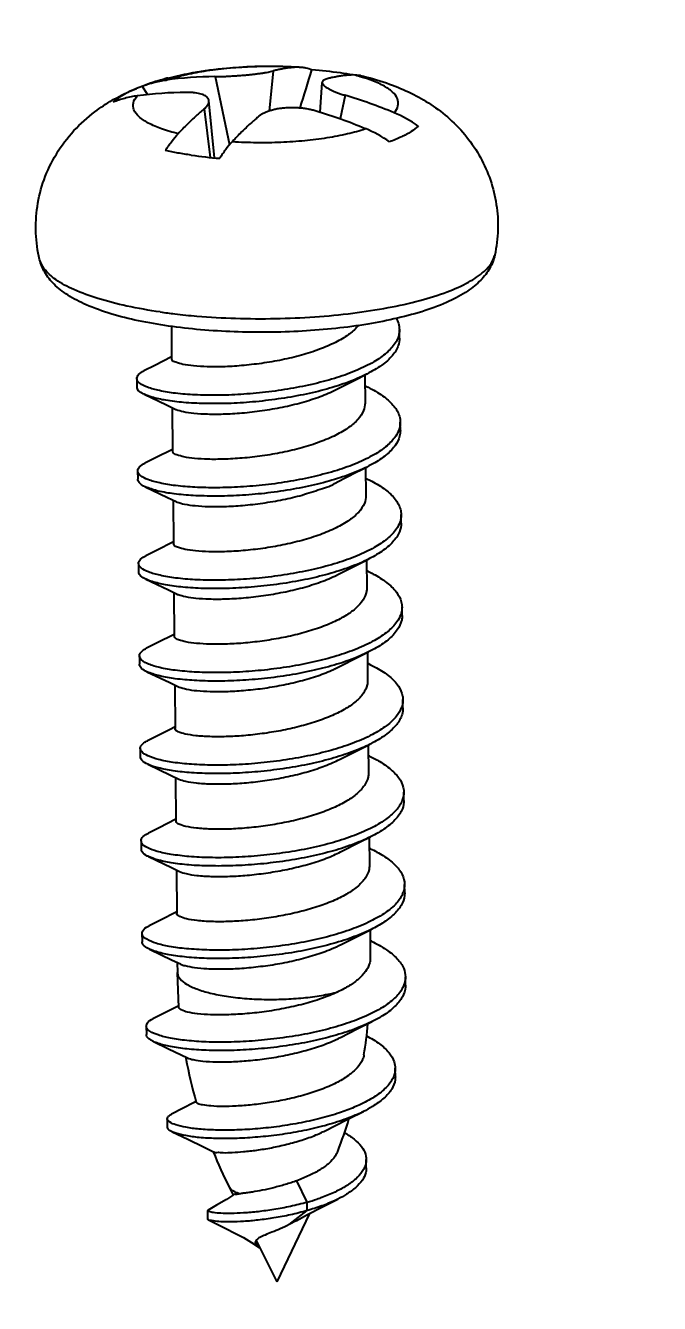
# Model space of a CAD drawing. Header units: millimetres. Extents: x -5407 to -45, y -6458 to 594.
# Drawn here: x -1179.02 to -1171.79, y -1570.74 to -1556.18 of the extents above; entities that cross this region are included whole.
import ezdxf

# ---------------------------------------------------------------- set-up
doc = ezdxf.new("R2010")
doc.units = ezdxf.units.MM
doc.layers.get('0').update_dxf_attribs({"linetype": 'CONTINUOUS'})
doc.layers.get('Defpoints').update_dxf_attribs({"linetype": 'CONTINUOUS'})
doc.layers.add('dim', color=3, linetype='CONTINUOUS', lineweight=9)
doc.styles.add('LongTou', font='romand.shx', dxfattribs={"width": 0.8, "bigfont": 'whgdtxt.shx'})
doc.dimstyles.new('YanXiu', dxfattribs={"dimtxt": 2.5, "dimasz": 2.2, "dimexe": 1, "dimexo": 0, "dimgap": 0.66, "dimtad": 0, "dimzin": 0, "dimdsep": 46, "dimtxsty": 'LongTou', "dimblk": 'CLOSEDBLANK', "dimcen": 0, "dimclrd": 256, "dimclre": 131, "dimclrt": 42, "dimadec": 0, "dimazin": 0, "dimtfac": 1, "dimtdec": 4, "dimtofl": 0, "dimtmove": 0, "dimatfit": 3, "dimldrblk": 'CLOSEDBLANK', "dimfxl": 0, "dimtolj": 1, "dimtzin": 0, "dimlwd": 0, "dimlwe": 0, "dimarcsym": 0})

# ---------------------------------------------------------------- blocks, each defined once
blk = doc.blocks.new('*U9')
at = {"color": 7}
for p, q in [((0.253, 13.839), (0.286, 13.838)), ((-0.705, 13.731), (-0.539, 12.953)), ((-0.044, 13.795), (-0.089, 13.338)), ((0.953, 13.742), (0.871, 13.75)), ((-1.499, 13.635), (-1.599, 13.597)), ((-1.473, 13.525), (-1.537, 13.621)), ((0.493, 13.324), (0.517, 13.665)), ((-0.712, 12.806), (-0.774, 13.457)), ((0.777, 13.518), (0.721, 13.249)), ((-0.83, 13.362), (-0.759, 12.81)), ((-1.203, 10.885), (-1.2, 10.517)), ((1.398, 10.752), (1.397, 10.848)), ((-1.598, 10.292), (-1.597, 10.197)), ((1.002, 10.33), (1.005, 10.011)), ((1.017, 10.202), (1.003, 10.209)), ((-1.194, 9.96), (-1.19, 9.464)), ((1.408, 9.698), (1.407, 9.794)), ((-1.588, 9.239), (-1.587, 9.143)), ((1.012, 9.276), (1.015, 8.958)), ((1.027, 9.148), (1.013, 9.155)), ((-1.184, 8.906), (-1.18, 8.41)), ((1.418, 8.645), (1.417, 8.74)), ((-1.578, 8.185), (-1.577, 8.089)), ((1.022, 8.222), (1.025, 7.904)), ((1.037, 8.095), (1.023, 8.102)), ((-1.174, 7.853), (-1.17, 7.357)), ((1.428, 7.591), (1.427, 7.687)), ((1.032, 7.169), (1.035, 6.851)), ((1.113, 7.211), (1.046, 7.176)), ((-1.568, 7.132), (-1.567, 7.036)), ((1.047, 7.041), (1.033, 7.048)), ((-1.164, 6.799), (-1.16, 6.303)), ((1.438, 6.538), (1.437, 6.633)), ((-1.223, 6.29), (-1.475, 6.164)), ((-1.16, 6.322), (-1.223, 6.29)), ((1.042, 6.115), (1.045, 5.797)), ((-1.558, 6.078), (-1.557, 5.982)), ((1.057, 5.988), (1.043, 5.994)), ((-1.154, 5.746), (-1.15, 5.25)), ((1.448, 5.484), (1.447, 5.58)), ((-1.548, 5.025), (-1.547, 4.929)), ((1.052, 5.062), (1.055, 4.744)), ((1.067, 4.934), (1.053, 4.941)), ((-1.144, 4.692), (-1.14, 4.196)), ((1.458, 4.43), (1.457, 4.526)), ((-1.538, 3.971), (-1.537, 3.875)), ((1.062, 4.008), (1.065, 3.689)), ((1.078, 3.88), (1.063, 3.887)), ((-1.135, 3.638), (-1.133, 3.523)), ((-1.116, 3.126), (-1.133, 3.523)), ((1.467, 3.378), (1.466, 3.474)), ((-1.489, 2.914), (-1.488, 2.819)), ((-1.408, 2.738), (-1.234, 2.655)), ((-1.234, 2.655), (-1.018, 2.552)), ((1.351, 2.337), (1.35, 2.433)), ((-0.923, 2.055), (-0.944, 2.043)), ((-1.249, 1.858), (-1.249, 1.762)), ((-0.726, 1.481), (-0.727, 1.484)), ((1.02, 1.298), (1.019, 1.394)), ((-0.543, 1.078), (-0.497, 0.988)), ((0.345, 0.906), (0.229, 1.152)), ((0.345, 0.811), (0.345, 0.906)), ((-0.79, 0.811), (-0.784, 0.818)), ((-0.79, 0.811), (-0.789, 0.715)), ((0.373, 0.777), (0, 0)), ((0.14, 0.651), (0.345, 0.811)), ((0.22, 0.693), (0.35, 0.765)), ((-0.78, 0.706), (-0.789, 0.715)), ((0.22, 0.693), (0.14, 0.651)), ((-0.237, 0.47), (0, 0))]:
    blk.add_line(p, q, dxfattribs=at)
for points in [[(-1.2, 10.537), (-1.393, 10.44), (-1.515, 10.379)], [(0.675, 10.165), (0.895, 10.276), (1.016, 10.336)], [(-1.512, 10.112), (-1.257, 9.99), (-1.158, 9.943)], [(-1.19, 9.483), (-1.383, 9.386), (-1.505, 9.325)], [(0.685, 9.112), (0.905, 9.223), (1.026, 9.283)], [(-1.503, 9.058), (-1.247, 8.936), (-1.148, 8.889)], [(-1.18, 8.43), (-1.373, 8.332), (-1.495, 8.272)], [(0.695, 8.058), (0.915, 8.169), (1.036, 8.229)], [(-1.493, 8.005), (-1.237, 7.883), (-1.138, 7.835)], [(-1.17, 7.376), (-1.363, 7.279), (-1.485, 7.218)], [(0.705, 7.005), (0.923, 7.115), (1.046, 7.176)], [(-1.483, 6.951), (-1.222, 6.827), (-1.129, 6.782)], [(0.715, 5.951), (0.933, 6.061), (1.056, 6.122)], [(-1.473, 5.898), (-1.212, 5.774), (-1.119, 5.728)], [(-1.15, 5.269), (-1.343, 5.172), (-1.465, 5.111)], [(0.725, 4.898), (0.943, 5.007), (1.066, 5.069)], [(-1.463, 4.844), (-1.202, 4.72), (-1.109, 4.675)], [(-1.14, 4.215), (-1.333, 4.118), (-1.455, 4.057)], [(0.735, 3.844), (0.953, 3.954), (1.076, 4.015)], [(-1.453, 3.791), (-1.192, 3.666), (-1.099, 3.621)], [(-1.116, 3.144), (-1.291, 3.056), (-1.413, 2.995)], [(0.727, 2.784), (0.917, 2.881), (1.086, 2.964)], [(-0.944, 2.043), (-1.077, 1.973), (-1.202, 1.909)], [(0.567, 1.729), (0.646, 1.769), (0.816, 1.855), (0.986, 1.939)], [(-1.195, 1.709), (-1.016, 1.624), (-0.836, 1.537), (-0.724, 1.482)], [(-0.496, 0.99), (-0.576, 0.939), (-0.688, 0.873), (-0.784, 0.818)], [(0.35, 0.765), (0.522, 0.855), (0.697, 0.943)], [(-0.78, 0.706), (-0.688, 0.661), (-0.581, 0.608), (-0.479, 0.556), (-0.382, 0.503), (-0.288, 0.448)], [(-0.288, 0.448), (-0.2, 0.389), (-0.193, 0.384)]]:
    blk.add_lwpolyline(points, dxfattribs=at)
for centre, radius, start, end in [((-0.497, 10.838), 2.971, 105.0256, 109.7096), ((-0.398, 10.487), 3.336, 104.6575, 105.1024), ((-0.663, 9.107), 4.624, 90.5273, 97.4567), ((-217.164, 80.813), 227.648, 342.7674, 342.88245), ((0.009, 8.748), 5.075, 81.8967, 85.59), ((0.131, 9.624), 4.191, 79.8858, 81.847), ((0.342, 11.573), 2.241, 74.2629, 76.3313), ((-0.991, 8.927), 4.624, 90.5273, 97.4567), ((-0.806, 8.193), 5.555, 67.3179, 73.4497), ((-1.134, 8.012), 5.555, 67.3179, 73.4497), ((0.741, 11.896), 1.542, 55.5789, 67.2705), ((0.413, 11.716), 1.542, 55.579, 67.2705), ((-0.261, 17.86), 5.075, 261.8967, 265.59), ((-0.369, 17.739), 6.758, 261.8322, 263.2353), ((1.167, 5.585), 0.281, 339.2906, 339.6109), ((1.155, 4.54), 0.304, 335.1119, 339.5481), ((-4.515, 3.489), 5.581, 350.6877, 354.3417), ((4.446, 3.574), 5.579, 190.4444, 190.6072), ((4.431, 3.571), 5.564, 190.6039, 195.9107), ((-4.455, 3.474), 5.52, 338.8958, 342.9421), ((4.356, 3.544), 5.485, 202.0924, 206.7201), ((-0.356, 3.369), 2.56, 285.8817, 288.5513)]:
    blk.add_arc(centre, radius, start, end, dxfattribs=at)
for points, start_tangent, end_tangent in [([(-1.263, 13.692), (-1.061, 13.749), (-0.828, 13.794), (-0.571, 13.827), (-0.299, 13.845), (-0.021, 13.849), (0.253, 13.839)], (0.948043, 0.318142), (0.997835, -0.065768)), ([(-1.242, 13.714), (-0.86, 13.793), (-0.481, 13.836), (-0.114, 13.851), (0.253, 13.841)], (0.967452, 0.253055), (0.998047, -0.062474)), ([(0.253, 13.839), (0.198, 13.836), (0.144, 13.831), (0.093, 13.824), (0.044, 13.815), (-0.001, 13.806), (-0.044, 13.795)], (-0.999476, -0.032376), (-0.967655, -0.252276)), ([(0.286, 13.838), (0.33, 13.832), (0.4, 13.808)], (0.997594, -0.069321), (0.90527, -0.424837)), ([(-1.499, 13.635), (-1.406, 13.664), (-1.263, 13.692)], (0.940923, 0.33862), (0.991483, 0.130239)), ([(-0.705, 13.731), (-0.659, 13.732), (-0.611, 13.733), (-0.562, 13.735), (-0.511, 13.738), (-0.46, 13.741), (-0.409, 13.745), (-0.358, 13.749), (-0.309, 13.754), (-0.261, 13.759), (-0.216, 13.765), (-0.174, 13.77), (-0.136, 13.776), (-0.101, 13.783), (-0.071, 13.789), (-0.044, 13.795)], (0.999953, 0.009669), (0.967655, 0.252276)), ([(0.574, 13.706), (0.553, 13.699), (0.536, 13.691), (0.525, 13.682), (0.518, 13.671), (0.517, 13.665)], (-0.967655, -0.252276), (-0.071299, -0.997455)), ([(0.871, 13.75), (0.816, 13.747), (0.762, 13.742), (0.711, 13.735), (0.663, 13.726), (0.617, 13.717), (0.574, 13.706)], (-0.999476, -0.032376), (-0.967655, -0.252276)), ([(1.337, 13.319), (1.381, 13.398), (1.375, 13.478), (1.319, 13.555), (1.213, 13.628), (1.062, 13.694), (0.95, 13.73)], (0.667483, 0.744625), (-0.962332, 0.271878)), ([(0.953, 13.742), (0.988, 13.734), (1.285, 13.646), (1.533, 13.541), (1.754, 13.414), (1.97, 13.249), (2.165, 13.042), (2.321, 12.808), (2.435, 12.55), (2.502, 12.275), (2.52, 11.987), (2.484, 11.696)], (0.974109, -0.226077), (-0.212372, -0.977189)), ([(-1.878, 13.461), (-1.826, 13.49), (-1.599, 13.597)], (0.865549, 0.500825), (0.926215, 0.376996)), ([(-1.599, 13.597), (-1.672, 13.565), (-1.782, 13.504), (-1.865, 13.44)], (-0.926208, -0.377013), (-0.721766, -0.692137)), ([(-0.774, 13.457), (-0.774, 13.458), (-0.779, 13.474), (-0.789, 13.49), (-0.804, 13.504), (-0.824, 13.516), (-0.849, 13.527), (-0.878, 13.536), (-0.912, 13.542), (-0.949, 13.547), (-0.99, 13.55), (-1.033, 13.55)], (-0.095162, 0.995462), (-0.999953, -0.009669)), ([(0.517, 13.665), (0.517, 13.659), (0.522, 13.647), (0.532, 13.633), (0.547, 13.619), (0.567, 13.605), (0.592, 13.59), (0.622, 13.575), (0.655, 13.56), (0.693, 13.546), (0.733, 13.532), (0.777, 13.518)], (-0.071299, -0.997455), (0.95872, -0.28435)), ([(-2.705, 11.647), (-2.747, 11.947), (-2.73, 12.252), (-2.654, 12.556), (-2.514, 12.848), (-2.313, 13.115), (-2.074, 13.331), (-1.878, 13.461)], (-0.23084, 0.972992), (0.865549, 0.500825)), ([(-1.591, 13.512), (-1.734, 13.483), (-1.865, 13.44)], (-0.991483, -0.130239), (-0.927962, -0.372674)), ([(-1.125, 13.08), (-1.316, 13.136), (-1.467, 13.202), (-1.573, 13.275), (-1.629, 13.353), (-1.636, 13.432), (-1.591, 13.512)], (-0.971518, 0.236966), (0.667483, 0.744625)), ([(-0.83, 13.362), (-0.809, 13.382), (-0.793, 13.402), (-0.781, 13.421), (-0.775, 13.44), (-0.774, 13.457)], (0.764919, 0.644127), (-0.095162, 0.995462)), ([(-0.83, 13.362), (-0.874, 13.325), (-0.92, 13.284), (-0.969, 13.238), (-1.02, 13.188), (-1.073, 13.136), (-1.125, 13.08)], (-0.764919, -0.644127), (-0.681472, -0.731845)), ([(-0.212, 13.273), (-0.255, 13.236), (-0.302, 13.195), (-0.351, 13.149), (-0.402, 13.1), (-0.454, 13.047), (-0.507, 12.991)], (-0.764919, -0.644127), (-0.681472, -0.731845)), ([(0.449, 13.338), (0.403, 13.35), (0.355, 13.36), (0.305, 13.368), (0.254, 13.373), (0.203, 13.376), (0.152, 13.376), (0.101, 13.374), (0.052, 13.369), (0.005, 13.362), (-0.04, 13.352), (-0.082, 13.34), (-0.121, 13.326), (-0.155, 13.31), (-0.186, 13.293), (-0.212, 13.273)], (-0.95872, 0.28435), (-0.764919, -0.644127)), ([(-0.507, 12.991), (-0.233, 12.981), (0.045, 12.985), (0.317, 13.004), (0.574, 13.036), (0.807, 13.081), (1.009, 13.138)], (0.997835, -0.065768), (0.948043, 0.318142)), ([(1.613, 13.168), (1.53, 13.104), (1.42, 13.044), (1.285, 12.988)], (-0.721766, -0.692137), (-0.939995, -0.341188)), ([(-1.27, 12.889), (-1.201, 12.989), (-1.125, 13.08)], (0.532275, 0.846572), (0.681472, 0.731845)), ([(-0.507, 12.991), (-0.583, 12.901), (-0.652, 12.8)], (-0.681472, -0.731845), (-0.532275, -0.846572)), ([(-0.977, 12.836), (-1.128, 12.86), (-1.27, 12.889)], (-0.989835, 0.142224), (-0.975738, 0.21894)), ([(2.484, 11.696), (2.428, 11.549), (2.325, 11.412), (2.174, 11.288), (1.966, 11.172), (1.69, 11.065), (1.377, 10.979), (1.036, 10.911), (0.671, 10.862), (0.29, 10.831), (-0.099, 10.818), (-0.488, 10.823), (-0.869, 10.847), (-1.235, 10.889)], (-0.212372, -0.977189), (-0.989835, 0.142224)), ([(-1.165, 11.028), (-0.912, 11.002), (-0.47, 10.977), (-0.017, 10.974), (0.432, 10.994), (0.866, 11.036), (1.269, 11.099), (1.631, 11.18), (1.94, 11.278), (2.186, 11.39), (2.363, 11.511), (2.464, 11.639), (2.483, 11.696)], (0.99302, -0.117943), (0.210885, 0.977511)), ([(-1.235, 10.889), (-1.578, 10.949), (-1.893, 11.029), (-2.173, 11.131), (-2.385, 11.243), (-2.54, 11.365), (-2.646, 11.501), (-2.705, 11.647)], (-0.989835, 0.142224), (-0.23084, 0.972992)), ([(-1.329, 11.049), (-1.709, 11.117), (-2.041, 11.203), (-2.314, 11.304), (-2.52, 11.418), (-2.653, 11.542), (-2.705, 11.647)], (-0.989835, 0.142224), (-0.232184, 0.972672)), ([(1.36, 10.977), (1.385, 10.921), (1.397, 10.848)], (0.493314, -0.869851), (0.013761, -0.999905)), ([(0.929, 10.896), (0.92, 10.885), (0.816, 10.791), (0.669, 10.703), (0.486, 10.624), (0.28, 10.557), (0.06, 10.504), (-0.173, 10.464), (-0.403, 10.438), (-0.617, 10.425)], (-0.628428, -0.777868), (-0.999582, -0.028899)), ([(1.397, 10.848), (1.394, 10.807), (1.382, 10.759)], (0.013761, -0.999905), (-0.343331, -0.939214)), ([(1.382, 10.759), (1.349, 10.694), (1.251, 10.584), (1.105, 10.481), (0.914, 10.386), (0.687, 10.302), (0.431, 10.232), (0.156, 10.176), (-0.128, 10.135), (-0.412, 10.11), (-0.684, 10.1), (-0.935, 10.105), (-1.155, 10.123), (-1.338, 10.153), (-1.475, 10.192), (-1.563, 10.237)], (-0.343331, -0.939214), (-0.780153, 0.625589)), ([(1.398, 10.752), (1.384, 10.667), (1.317, 10.553), (1.196, 10.443), (1.027, 10.342), (1.016, 10.336)], (0.003496, -0.999994), (-0.895375, -0.445313)), ([(-0.617, 10.425), (-0.795, 10.425), (-0.95, 10.435), (-1.071, 10.452), (-1.153, 10.476), (-1.195, 10.503), (-1.197, 10.517)], (-0.999582, -0.028899), (0.000252, 1)), ([(-1.597, 10.292), (-1.577, 10.336), (-1.515, 10.379)], (0.051678, 0.998664), (0.91213, 0.409902)), ([(-1.563, 10.237), (-1.597, 10.286), (-1.597, 10.292)], (-0.780153, 0.625589), (0.051678, 0.998664)), ([(-1.512, 10.112), (-1.534, 10.123), (-1.59, 10.172), (-1.594, 10.197)], (-0.906116, 0.423029), (-0.003088, 0.999995)), ([(1.016, 10.336), (0.816, 10.251), (0.57, 10.171), (0.301, 10.107), (0.014, 10.058), (-0.276, 10.024), (-0.558, 10.007), (-0.825, 10.006), (-1.063, 10.018), (-1.266, 10.043), (-1.425, 10.079), (-1.512, 10.112)], (-0.895375, -0.445313), (-0.906116, 0.423029)), ([(1.017, 10.202), (1.063, 10.179), (1.224, 10.081), (1.336, 9.974), (1.397, 9.863), (1.407, 9.794)], (0.903507, -0.428574), (0.01267, -0.99992)), ([(-0.612, 9.887), (-0.398, 9.899), (-0.168, 9.926), (0.065, 9.966), (0.286, 10.019), (0.492, 10.086), (0.675, 10.165)], (0.999582, 0.028899), (0.89154, 0.452942)), ([(-1.159, 9.942), (-1.148, 9.938), (-1.066, 9.914), (-0.945, 9.896), (-0.79, 9.887), (-0.612, 9.887)], (0.932866, -0.360224), (0.999582, 0.028899)), ([(1.005, 10.011), (0.989, 9.927), (0.927, 9.828), (0.821, 9.735), (0.674, 9.647), (0.49, 9.568), (0.283, 9.502), (0.064, 9.449), (-0.166, 9.41), (-0.395, 9.384), (-0.607, 9.372)], (0.003965, -0.999992), (-0.999582, -0.028899)), ([(1.407, 9.794), (1.403, 9.749), (1.392, 9.705)], (0.01267, -0.99992), (-0.341684, -0.939815)), ([(1.392, 9.705), (1.356, 9.636), (1.256, 9.526), (1.107, 9.423), (0.915, 9.328), (0.686, 9.245), (0.429, 9.176), (0.154, 9.12), (-0.131, 9.08), (-0.414, 9.056), (-0.685, 9.047), (-0.935, 9.052), (-1.154, 9.071), (-1.335, 9.101), (-1.47, 9.14), (-1.555, 9.185), (-1.587, 9.235), (-1.587, 9.239)], (-0.341684, -0.939815), (0.035072, 0.999385)), ([(1.408, 9.698), (1.406, 9.663), (1.363, 9.549), (1.265, 9.437), (1.116, 9.331), (1.026, 9.283)], (0.015143, -0.999885), (-0.895346, -0.445372)), ([(-0.607, 9.372), (-0.785, 9.371), (-0.938, 9.381), (-1.059, 9.398), (-1.142, 9.422), (-1.184, 9.449), (-1.187, 9.464)], (-0.999582, -0.028899), (-0.01385, 0.999904)), ([(-1.587, 9.239), (-1.565, 9.285), (-1.505, 9.326)], (0.035072, 0.999385), (0.910846, 0.412747)), ([(1.026, 9.283), (0.923, 9.236), (0.69, 9.151), (0.43, 9.08), (0.15, 9.024), (-0.141, 8.983), (-0.426, 8.959), (-0.702, 8.951), (-0.954, 8.958), (-1.172, 8.977), (-1.352, 9.009), (-1.483, 9.05), (-1.503, 9.058)], (-0.895346, -0.445372), (-0.918519, 0.395377)), ([(-1.503, 9.058), (-1.562, 9.097), (-1.586, 9.143)], (-0.918519, 0.395377), (-0.055616, 0.998452)), ([(-0.602, 8.834), (-0.39, 8.846), (-0.161, 8.872), (0.069, 8.911), (0.288, 8.964), (0.495, 9.03), (0.679, 9.108), (0.685, 9.112)], (0.999582, 0.028899), (0.891594, 0.452837)), ([(1.027, 9.148), (1.081, 9.122), (1.239, 9.023), (1.35, 8.916), (1.408, 8.804), (1.417, 8.74)], (0.903505, -0.428577), (0.011393, -0.999935)), ([(-1.149, 8.888), (-1.137, 8.884), (-1.054, 8.86), (-0.933, 8.843), (-0.78, 8.833), (-0.602, 8.834)], (0.933195, -0.359371), (0.999582, 0.028899)), ([(1.015, 8.958), (0.998, 8.869), (0.933, 8.77), (0.825, 8.677), (0.677, 8.59), (0.494, 8.512), (0.287, 8.447), (0.068, 8.395), (-0.159, 8.356), (-0.385, 8.33), (-0.597, 8.318)], (0.004488, -0.99999), (-0.999582, -0.028899)), ([(1.417, 8.74), (1.412, 8.69), (1.402, 8.652)], (0.011393, -0.999935), (-0.339866, -0.940474)), ([(1.402, 8.652), (1.363, 8.577), (1.26, 8.468), (1.11, 8.365), (0.916, 8.271), (0.686, 8.189), (0.428, 8.119), (0.151, 8.065), (-0.133, 8.025), (-0.416, 8.002), (-0.687, 7.993), (-0.935, 7.999), (-1.153, 8.018), (-1.332, 8.049), (-1.465, 8.088), (-1.548, 8.134), (-1.578, 8.183), (-1.578, 8.185)], (-0.339866, -0.940474), (0.013098, 0.999914)), ([(1.418, 8.645), (1.398, 8.545), (1.324, 8.431), (1.196, 8.322), (1.036, 8.229)], (0.004382, -0.99999), (-0.895577, -0.444906)), ([(-0.597, 8.318), (-0.775, 8.318), (-0.927, 8.327), (-1.047, 8.344), (-1.131, 8.368), (-1.174, 8.395), (-1.177, 8.41)], (-0.999582, -0.028899), (-0.027497, 0.999622)), ([(-1.578, 8.185), (-1.553, 8.233), (-1.495, 8.272)], (0.013098, 0.999914), (0.908865, 0.41709)), ([(1.036, 8.229), (1.022, 8.222), (0.805, 8.132), (0.555, 8.055), (0.284, 7.993), (-0.004, 7.945), (-0.293, 7.914), (-0.574, 7.899), (-0.838, 7.899), (-1.072, 7.914), (-1.269, 7.941), (-1.423, 7.978), (-1.492, 8.005)], (-0.895577, -0.444906), (-0.901422, 0.432941)), ([(-1.492, 8.005), (-1.524, 8.022), (-1.573, 8.072), (-1.575, 8.089)], (-0.901422, 0.432941), (0.048074, 0.998844)), ([(-0.592, 7.78), (-0.38, 7.792), (-0.154, 7.818), (0.073, 7.857), (0.292, 7.908), (0.499, 7.974), (0.683, 8.052), (0.695, 8.058)], (0.999582, 0.028899), (0.891629, 0.452767)), ([(1.037, 8.095), (1.099, 8.064), (1.255, 7.965), (1.363, 7.858), (1.419, 7.746), (1.427, 7.687)], (0.903515, -0.428556), (0.010007, -0.99995)), ([(1.025, 7.904), (1.022, 7.863), (0.983, 7.769), (0.906, 7.68), (0.794, 7.596)], (0.011542, -0.999933), (-0.847039, -0.53153)), ([(-1.139, 7.834), (-1.125, 7.83), (-1.042, 7.806), (-0.922, 7.789), (-0.77, 7.78), (-0.592, 7.78)], (0.933242, -0.359248), (0.999582, 0.028899)), ([(0.794, 7.596), (0.643, 7.515), (0.462, 7.444), (0.26, 7.383), (0.048, 7.335), (-0.169, 7.3), (-0.385, 7.276), (-0.587, 7.265)], (-0.847039, -0.53153), (-0.999582, -0.028899)), ([(1.412, 7.599), (1.369, 7.519), (1.265, 7.409), (1.112, 7.307)], (-0.337943, -0.941167), (-0.872199, -0.489151)), ([(1.428, 7.591), (1.423, 7.541), (1.373, 7.427), (1.268, 7.315), (1.113, 7.211)], (0.011854, -0.99993), (-0.872199, -0.489151)), ([(1.427, 7.687), (1.421, 7.632), (1.412, 7.599)], (0.010007, -0.99995), (-0.337943, -0.941167)), ([(1.112, 7.307), (0.915, 7.213), (0.683, 7.131), (0.423, 7.062), (0.144, 7.008), (-0.142, 6.97), (-0.425, 6.947), (-0.696, 6.94), (-0.943, 6.947), (-1.159, 6.967), (-1.335, 6.998), (-1.464, 7.038), (-1.543, 7.085), (-1.568, 7.132)], (-0.872199, -0.489151), (-0.042511, 0.999096)), ([(-0.587, 7.265), (-0.765, 7.264), (-0.917, 7.274), (-1.037, 7.291), (-1.12, 7.314), (-1.163, 7.341), (-1.167, 7.357)], (-0.999582, -0.028899), (-0.037053, 0.999313)), ([(-1.568, 7.132), (-1.568, 7.135), (-1.537, 7.185), (-1.485, 7.219)], (-0.042511, 0.999096), (0.902916, 0.429816)), ([(1.046, 7.176), (0.916, 7.117), (0.684, 7.035), (0.424, 6.967), (0.145, 6.912), (-0.141, 6.874), (-0.424, 6.851), (-0.695, 6.844), (-0.942, 6.851), (-1.158, 6.871), (-1.334, 6.902), (-1.463, 6.943), (-1.483, 6.951)], (-0.895257, -0.44555), (-0.917489, 0.39776)), ([(-1.483, 6.951), (-1.542, 6.989), (-1.567, 7.036)], (-0.917489, 0.39776), (-0.042511, 0.999096)), ([(-0.582, 6.726), (-0.38, 6.738), (-0.164, 6.761), (0.053, 6.797), (0.265, 6.845), (0.467, 6.905), (0.648, 6.977), (0.705, 7.005)], (0.999582, 0.028899), (0.891546, 0.452931)), ([(1.047, 7.041), (1.135, 6.996), (1.285, 6.895), (1.386, 6.787), (1.433, 6.674), (1.437, 6.633)], (0.903609, -0.428358), (0.005171, -0.999987)), ([(1.035, 6.851), (1.03, 6.8), (0.987, 6.705), (0.904, 6.615), (0.784, 6.53), (0.633, 6.453), (0.453, 6.384), (0.255, 6.326), (0.045, 6.279), (-0.169, 6.245), (-0.379, 6.222), (-0.577, 6.211)], (0.009379, -0.999956), (-0.999582, -0.028899)), ([(-1.129, 6.781), (-1.115, 6.776), (-1.032, 6.753), (-0.912, 6.735), (-0.76, 6.726), (-0.582, 6.726)], (0.933041, -0.35977), (0.999582, 0.028899)), ([(1.437, 6.633), (1.427, 6.559), (1.422, 6.547)], (0.005171, -0.999987), (-0.330561, -0.943785)), ([(1.422, 6.547), (1.365, 6.446), (1.252, 6.338), (1.09, 6.236), (0.887, 6.144), (0.649, 6.064), (0.385, 5.998), (0.104, 5.947), (-0.182, 5.911), (-0.464, 5.891), (-0.731, 5.886), (-0.974, 5.896), (-1.183, 5.918), (-1.351, 5.951), (-1.472, 5.993), (-1.541, 6.04), (-1.557, 6.078)], (-0.330561, -0.943785), (-0.086432, 0.996258)), ([(1.438, 6.538), (1.427, 6.464), (1.366, 6.351), (1.253, 6.242), (1.091, 6.14), (1.056, 6.122)], (0.005171, -0.999987), (-0.895245, -0.445574)), ([(-0.577, 6.211), (-0.766, 6.211), (-0.925, 6.222), (-1.046, 6.241), (-1.125, 6.267), (-1.159, 6.297), (-1.159, 6.303)], (-0.999582, -0.028899), (0.156458, 0.987685)), ([(-1.557, 6.078), (-1.556, 6.09), (-1.517, 6.14), (-1.475, 6.165)], (-0.086432, 0.996258), (0.893839, 0.448387)), ([(1.056, 6.122), (0.888, 6.049), (0.65, 5.969), (0.386, 5.902), (0.105, 5.851), (-0.181, 5.815), (-0.463, 5.795), (-0.73, 5.79), (-0.973, 5.8), (-1.182, 5.822), (-1.35, 5.855), (-1.471, 5.897), (-1.473, 5.898)], (-0.895245, -0.445574), (-0.919366, 0.393402)), ([(-1.473, 5.898), (-1.54, 5.944), (-1.556, 5.982)], (-0.919366, 0.393402), (-0.086432, 0.996258)), ([(1.057, 5.988), (1.175, 5.926), (1.316, 5.823), (1.408, 5.714), (1.446, 5.6), (1.447, 5.58)], (0.903783, -0.42799), (0.003847, -0.999993)), ([(-0.572, 5.673), (-0.374, 5.684), (-0.164, 5.706), (0.05, 5.741), (0.26, 5.788), (0.458, 5.846), (0.638, 5.915), (0.715, 5.951)], (0.999582, 0.028899), (0.891416, 0.453186)), ([(-1.119, 5.728), (-1.041, 5.703), (-0.92, 5.684), (-0.761, 5.673), (-0.572, 5.673)], (0.904796, -0.425846), (0.999582, 0.028899)), ([(1.045, 5.797), (1.04, 5.749), (0.998, 5.655), (0.916, 5.564), (0.797, 5.478), (0.646, 5.4), (0.467, 5.332), (0.269, 5.273), (0.058, 5.226), (-0.158, 5.191), (-0.369, 5.168), (-0.567, 5.157)], (0.009594, -0.999954), (-0.999582, -0.028899)), ([(1.447, 5.58), (1.43, 5.487)], (0.003847, -0.999993), (-0.348393, -0.937349)), ([(1.43, 5.486), (1.359, 5.373), (1.237, 5.266), (1.068, 5.166), (0.857, 5.076), (0.614, 4.998), (0.346, 4.934), (0.064, 4.886), (-0.222, 4.853), (-0.502, 4.835), (-0.766, 4.833), (-1.003, 4.845), (-1.205, 4.87), (-1.366, 4.904), (-1.478, 4.947), (-1.538, 4.995), (-1.546, 5.025)], (-0.353628, -0.935386), (-0.046723, 0.998908)), ([(1.448, 5.484), (1.431, 5.39), (1.36, 5.278), (1.238, 5.17), (1.068, 5.07), (1.066, 5.069)], (0.003847, -0.999993), (-0.895454, -0.445154)), ([(-0.567, 5.157), (-0.756, 5.157), (-0.917, 5.169), (-1.038, 5.188), (-1.116, 5.214), (-1.149, 5.244), (-1.149, 5.249)], (-0.999582, -0.028899), (0.153965, 0.988076)), ([(-1.546, 5.025), (-1.543, 5.045), (-1.494, 5.095), (-1.465, 5.111)], (-0.046723, 0.998908), (0.894071, 0.447925)), ([(1.066, 5.069), (0.858, 4.98), (0.615, 4.902), (0.347, 4.839), (0.065, 4.79), (-0.221, 4.757), (-0.501, 4.74), (-0.765, 4.738), (-1.002, 4.749), (-1.205, 4.774), (-1.365, 4.809), (-1.462, 4.844)], (-0.895454, -0.445154), (-0.910512, 0.413484)), ([(-1.462, 4.844), (-1.477, 4.851), (-1.537, 4.899), (-1.545, 4.929)], (-0.910512, 0.413484), (-0.046723, 0.998908)), ([(-0.562, 4.619), (-0.364, 4.63), (-0.153, 4.653), (0.063, 4.688), (0.274, 4.735), (0.473, 4.793), (0.651, 4.862), (0.725, 4.897)], (0.999582, 0.028899), (0.89143, 0.453158)), ([(1.067, 4.934), (1.213, 4.855), (1.346, 4.751), (1.429, 4.64), (1.457, 4.526)], (0.903886, -0.427772), (0.009278, -0.999957)), ([(-1.109, 4.675), (-1.033, 4.65), (-0.912, 4.63), (-0.751, 4.619), (-0.562, 4.619)], (0.900797, -0.43424), (0.999582, 0.028899)), ([(1.055, 4.744), (1.051, 4.697), (1.01, 4.603), (0.929, 4.513), (0.811, 4.427), (0.659, 4.348), (0.481, 4.279), (0.284, 4.221), (0.072, 4.174), (-0.146, 4.138), (-0.359, 4.115), (-0.557, 4.104)], (0.009734, -0.999953), (-0.999582, -0.028899)), ([(1.457, 4.526), (1.44, 4.434)], (0.009278, -0.999957), (-0.349136, -0.937072)), ([(1.431, 4.412), (1.351, 4.3), (1.22, 4.194), (1.043, 4.096), (0.827, 4.008), (0.579, 3.932), (0.308, 3.871), (0.024, 3.825), (-0.262, 3.795), (-0.54, 3.78), (-0.799, 3.781), (-1.031, 3.795), (-1.227, 3.821), (-1.379, 3.858), (-1.482, 3.902), (-1.533, 3.95), (-1.536, 3.971)], (-0.420602, -0.907245), (0.024909, 0.99969)), ([(1.458, 4.43), (1.432, 4.316), (1.352, 4.205), (1.221, 4.098), (1.076, 4.015)], (0.009278, -0.999957), (-0.895623, -0.444814)), ([(-0.557, 4.104), (-0.747, 4.104), (-0.909, 4.115), (-1.032, 4.135), (-1.108, 4.162), (-1.139, 4.192), (-1.139, 4.196)], (-0.999582, -0.028899), (0.134032, 0.990977)), ([(-1.536, 3.971), (-1.529, 4), (-1.47, 4.049), (-1.455, 4.057)], (0.024909, 0.99969), (0.902092, 0.431544)), ([(1.076, 4.015), (1.044, 4), (0.828, 3.912), (0.579, 3.837), (0.309, 3.775), (0.025, 3.729), (-0.261, 3.699), (-0.539, 3.685), (-0.798, 3.685), (-1.03, 3.699), (-1.226, 3.726), (-1.378, 3.762), (-1.453, 3.791)], (-0.895623, -0.444814), (-0.902614, 0.430451)), ([(-1.453, 3.791), (-1.481, 3.806), (-1.532, 3.854), (-1.535, 3.875)], (-0.902614, 0.430451), (0.024909, 0.99969)), ([(-1.099, 3.62), (-1.046, 3.602), (-0.94, 3.582), (-0.797, 3.568), (-0.623, 3.564), (-0.426, 3.571), (-0.213, 3.591), (0.007, 3.622), (0.225, 3.667), (0.433, 3.724), (0.622, 3.792), (0.735, 3.844)], (0.879282, -0.476301), (0.891291, 0.453432)), ([(1.078, 3.88), (1.249, 3.784), (1.373, 3.679), (1.446, 3.569), (1.466, 3.474)], (0.903374, -0.428854), (0.014926, -0.999889)), ([(1.065, 3.689), (1.054, 3.618), (1.01, 3.534), (0.934, 3.452), (0.828, 3.375), (0.694, 3.303)], (0.006621, -0.999978), (-0.904459, -0.426561)), ([(-1.133, 3.523), (-1.133, 3.516), (-1.104, 3.452), (-1.03, 3.391), (-0.914, 3.336), (-0.76, 3.29), (-0.576, 3.254), (-0.368, 3.229), (-0.146, 3.218), (0.08, 3.22), (0.302, 3.235), (0.51, 3.263), (0.694, 3.303)], (-0.006602, -0.999978), (0.967339, 0.253488)), ([(1.467, 3.378), (1.466, 3.359), (1.431, 3.246), (1.343, 3.135), (1.205, 3.03), (1.086, 2.964)], (0.014926, -0.999889), (-0.895721, -0.444617)), ([(1.449, 3.383), (1.43, 3.341)], (-0.348972, -0.937133), (-0.480264, -0.877124)), ([(1.466, 3.474), (1.465, 3.455), (1.449, 3.383)], (0.014926, -0.999889), (-0.348972, -0.937133)), ([(1.43, 3.341), (1.342, 3.231), (1.204, 3.126), (1.021, 3.03), (0.801, 2.945), (0.55, 2.872), (0.28, 2.814), (-0.001, 2.771), (-0.283, 2.743), (-0.554, 2.731), (-0.805, 2.733), (-1.028, 2.749), (-1.213, 2.776), (-1.354, 2.812), (-1.447, 2.855), (-1.488, 2.902), (-1.488, 2.914)], (-0.480264, -0.877124), (0.069238, 0.9976)), ([(0.694, 3.303), (0.51, 3.228), (0.303, 3.164), (0.081, 3.114), (-0.145, 3.076), (-0.366, 3.053), (-0.572, 3.042), (-0.755, 3.043), (-0.906, 3.054), (-1.02, 3.073), (-1.09, 3.098), (-1.116, 3.126)], (-0.904459, -0.426561), (-0.049148, 0.998792)), ([(-1.488, 2.914), (-1.475, 2.95), (-1.413, 2.995)], (0.069238, 0.9976), (0.912384, 0.409336)), ([(1.086, 2.964), (1.022, 2.934), (0.801, 2.849), (0.551, 2.777), (0.281, 2.718), (-0.001, 2.675), (-0.282, 2.648), (-0.553, 2.635), (-0.805, 2.638), (-1.027, 2.653), (-1.212, 2.68), (-1.353, 2.716), (-1.408, 2.738)], (-0.895721, -0.444617), (-0.901563, 0.432648)), ([(-1.408, 2.738), (-1.446, 2.759), (-1.487, 2.806), (-1.487, 2.819)], (-0.901563, 0.432648), (0.069238, 0.9976)), ([(-0.517, 2.508), (-0.326, 2.52), (-0.117, 2.544), (0.098, 2.581), (0.306, 2.63), (0.5, 2.689), (0.676, 2.76), (0.727, 2.784)], (0.999315, 0.037011), (0.891597, 0.452829)), ([(1.022, 2.802), (1.171, 2.71), (1.279, 2.61), (1.338, 2.505), (1.35, 2.433)], (0.888808, -0.45828), (0.013975, -0.999902)), ([(-1.018, 2.551), (-0.953, 2.531), (-0.843, 2.515), (-0.694, 2.506), (-0.517, 2.508)], (0.876634, -0.481157), (0.999315, 0.037011)), ([(0.993, 2.586), (0.977, 2.532), (0.916, 2.439), (0.815, 2.35), (0.676, 2.266), (0.507, 2.192), (0.32, 2.13), (0.12, 2.08), (-0.085, 2.042), (-0.283, 2.016), (-0.465, 2.002)], (-0.163828, -0.986489), (-0.998767, -0.049652)), ([(1.334, 2.344), (1.308, 2.292), (1.22, 2.189), (1.089, 2.092), (0.918, 2.004), (0.881, 1.988)], (-0.357283, -0.933996), (-0.921953, -0.387301)), ([(1.351, 2.337), (1.349, 2.302), (1.309, 2.196), (1.221, 2.093), (1.09, 1.997), (0.986, 1.939)], (0.013975, -0.999902), (-0.895776, -0.444506)), ([(1.35, 2.433), (1.348, 2.398), (1.334, 2.344)], (0.013975, -0.999902), (-0.357283, -0.933996)), ([(-0.465, 2.002), (-0.621, 1.998), (-0.751, 2.003), (-0.846, 2.015), (-0.903, 2.031), (-0.92, 2.046)], (-0.998767, -0.049652), (-0.392108, 0.919919)), ([(0.881, 1.988), (0.716, 1.926), (0.489, 1.86), (0.246, 1.807), (-0.003, 1.767), (-0.249, 1.741), (-0.484, 1.729), (-0.699, 1.729), (-0.886, 1.74), (-1.039, 1.76), (-1.152, 1.788), (-1.223, 1.821), (-1.249, 1.856), (-1.249, 1.858)], (-0.921953, -0.387301), (0.051018, 0.998698)), ([(-1.249, 1.858), (-1.23, 1.891), (-1.203, 1.91)], (0.051018, 0.998698), (0.892863, 0.450329)), ([(0.986, 1.939), (0.919, 1.908), (0.717, 1.83), (0.49, 1.764), (0.247, 1.711), (-0.002, 1.671), (-0.248, 1.646), (-0.483, 1.633), (-0.698, 1.633), (-0.885, 1.644), (-1.038, 1.665), (-1.152, 1.692), (-1.195, 1.708)], (-0.895776, -0.444506), (-0.900008, 0.435873)), ([(-1.195, 1.708), (-1.222, 1.725), (-1.248, 1.76), (-1.248, 1.762)], (-0.900008, 0.435873), (0.051018, 0.998698)), ([(-0.382, 1.483), (-0.23, 1.5), (-0.061, 1.528), (0.114, 1.567), (0.285, 1.615), (0.446, 1.673), (0.567, 1.729)], (0.995827, 0.091266), (0.889318, 0.457289)), ([(0.769, 1.701), (0.796, 1.685), (0.906, 1.604), (0.98, 1.519), (1.016, 1.431), (1.019, 1.394)], (0.868209, -0.496199), (0.007642, -0.999971)), ([(-0.723, 1.483), (-0.72, 1.48), (-0.683, 1.475), (-0.611, 1.472), (-0.509, 1.474), (-0.382, 1.483)], (0.618155, -0.786056), (0.995827, 0.091266)), ([(0.694, 1.486), (0.665, 1.432), (0.595, 1.352), (0.493, 1.277), (0.368, 1.21), (0.229, 1.152)], (-0.360688, -0.932686), (-0.938636, -0.344909)), ([(1.019, 1.394), (1.013, 1.342), (1.002, 1.307)], (0.007642, -0.999971), (-0.38291, -0.923786)), ([(1.002, 1.307), (0.974, 1.255), (0.899, 1.171), (0.794, 1.094), (0.663, 1.023), (0.511, 0.96), (0.458, 0.942)], (-0.38291, -0.923786), (-0.94782, -0.318806)), ([(1.02, 1.298), (1.014, 1.246), (0.975, 1.159), (0.9, 1.076), (0.795, 0.998), (0.697, 0.943)], (0.007642, -0.999971), (-0.894039, -0.447989)), ([(-0.481, 1.026), (-0.496, 1.034), (-0.538, 1.07), (-0.542, 1.078)], (-0.892019, 0.451998), (-0.414033, 0.910262)), ([(-0.423, 1.002), (-0.481, 1.026)], (-0.947977, 0.318339), (-0.892019, 0.451998)), ([(-0.278, 1.023), (-0.334, 1.015), (-0.383, 1.008), (-0.423, 1.002)], (-0.986816, -0.161843), (-0.991658, -0.128896)), ([(0.229, 1.152), (0.096, 1.108), (-0.039, 1.072), (-0.166, 1.043), (-0.278, 1.023)], (-0.938636, -0.344909), (-0.986816, -0.161843)), ([(0.345, 0.906), (0.156, 0.859), (-0.034, 0.823), (-0.215, 0.799), (-0.381, 0.784), (-0.524, 0.779), (-0.64, 0.781), (-0.724, 0.788), (-0.775, 0.8), (-0.79, 0.811)], (-0.961641, -0.27431), (-0.326873, 0.945068)), ([(-0.423, 1.002), (-0.471, 0.996), (-0.495, 0.991), (-0.495, 0.99)], (-0.991658, -0.128896), (-0.021788, -0.999763)), ([(0.697, 0.943), (0.663, 0.927), (0.512, 0.864), (0.345, 0.811)], (-0.894039, -0.447989), (-0.961641, -0.27431)), ([(0.345, 0.811), (0.156, 0.763), (-0.033, 0.727), (-0.214, 0.703), (-0.38, 0.688), (-0.523, 0.683), (-0.639, 0.685), (-0.724, 0.693), (-0.774, 0.704), (-0.78, 0.707)], (-0.961641, -0.27431), (-0.869484, 0.493961)), ([(0.14, 0.651), (0.038, 0.604), (-0.056, 0.565), (-0.135, 0.533), (-0.194, 0.505), (-0.231, 0.48)], (-0.896745, -0.442547), (-0.71609, -0.698008)), ([(-0.231, 0.48), (-0.245, 0.456), (-0.246, 0.452)], (-0.71609, -0.698008), (0.033638, -0.999434)), ([(-0.246, 0.452), (-0.239, 0.431), (-0.214, 0.404), (-0.195, 0.387)], (0.033638, -0.999434), (0.765735, -0.643157))]:
    blk.add_spline(points, degree=3, dxfattribs=dict(at, start_tangent=start_tangent, end_tangent=end_tangent))
blk = doc.blocks.new('u60')
blk.add_blockref('*U9', (-333.4353, 485.9666, 0))
blk = doc.blocks.new('_ClosedBlank')
at = {"color": 0, "linetype": 'ByBlock', "lineweight": -2}
for p, q in [((-1, 0.1667), (0, 0)), ((-1, 0.1667), (-1, -0.1667)), ((0, 0), (-1, -0.1667))]:
    blk.add_line(p, q, dxfattribs=at)
blk = doc.blocks.new('*D34')
at = {"layer": 'Defpoints', "color": 0}
for p in [(-2243.063, -1942.958), (-2253.817, -1963.758), (-2243.063, -1963.758)]:
    blk.add_point(p, dxfattribs=at)
at = {"layer": 'dim', "lineweight": 5}
for p, q in [((-2253.817, -1937.358), (-2253.817, -1931.758)), ((-2253.817, -1969.358), (-2253.817, -1974.958))]:
    blk.add_line(p, q, dxfattribs=at)
at = {"layer": 'dim', "color": 131, "lineweight": 5}
for p, q in [((-2243.063, -1942.958), (-2255.216, -1942.958)), ((-2243.063, -1963.758), (-2255.216, -1963.758))]:
    blk.add_line(p, q, dxfattribs=at)
at = {"layer": 'dim', "lineweight": 5, "xscale": 5.600000000000001, "yscale": 5.600000000000001, "zscale": 5.600000000000001}
for p, rotation in [((-2253.817, -1942.958), 270), ((-2253.817, -1963.758), 90)]:
    blk.add_blockref('_ClosedBlank', p, dxfattribs=dict(at, rotation=rotation))
at = {"layer": 'dim', "color": 8, "insert": (-2253.817, -1953.358), "char_height": 7, "attachment_point": 5, "rotation": 90, "style": 'LongTou'}
blk.add_mtext('2.60', dxfattribs=at)
blk = doc.blocks.new('*D33')
at = {"layer": 'Defpoints', "color": 0}
for p in [(-2225.462, -1937.209), (-2246.262, -1946.158), (-2225.462, -1946.158)]:
    blk.add_point(p, dxfattribs=at)
at = {"layer": 'dim', "color": 131, "lineweight": 5}
for p, q in [((-2246.262, -1946.158), (-2246.262, -1935.81)), ((-2225.462, -1946.158), (-2225.462, -1935.81))]:
    blk.add_line(p, q, dxfattribs=at)
at = {"layer": 'dim', "lineweight": 5}
for p, q in [((-2251.862, -1937.209), (-2257.462, -1937.209)), ((-2219.862, -1937.209), (-2214.262, -1937.209))]:
    blk.add_line(p, q, dxfattribs=at)
at = {"layer": 'dim', "lineweight": 5, "xscale": 5.600000000000001, "yscale": 5.600000000000001, "zscale": 5.600000000000001}
blk.add_blockref('_ClosedBlank', (-2246.262, -1937.209), dxfattribs=at)
at = {"layer": 'dim', "lineweight": 5, "xscale": 5.600000000000001, "yscale": 5.600000000000001, "zscale": 5.600000000000001, "rotation": 180}
blk.add_blockref('_ClosedBlank', (-2225.462, -1937.209), dxfattribs=at)
at = {"layer": 'dim', "color": 8, "insert": (-2235.862, -1937.209), "char_height": 7, "attachment_point": 5, "style": 'LongTou'}
blk.add_mtext('2.60', dxfattribs=at)
blk = doc.blocks.new('*D32')
at = {"layer": 'Defpoints', "color": 0}
for p in [(-2146.665, -1767.603), (-2141.756, -1788.48), (-2274.658, -1819.728)]:
    blk.add_point(p, dxfattribs=at)
at = {"layer": 'dim', "color": 131, "lineweight": 5}
for p, q in [((-2141.756, -1788.48), (-2146.985, -1766.241)), ((-2274.658, -1819.728), (-2279.887, -1797.488))]:
    blk.add_line(p, q, dxfattribs=at)
at = {"layer": 'dim', "lineweight": 5}
for p, q in [((-2152.116, -1768.884), (-2198.514, -1779.793)), ((-2274.115, -1797.568), (-2227.717, -1786.659))]:
    blk.add_line(p, q, dxfattribs=at)
at = {"layer": 'dim', "lineweight": 5, "xscale": 5.600000000000001, "yscale": 5.600000000000001, "zscale": 5.600000000000001}
for p, rotation in [((-2146.665, -1767.603), 13.23079457676443), ((-2279.566, -1798.85), 193.2307945767645)]:
    blk.add_blockref('_ClosedBlank', p, dxfattribs=dict(at, rotation=rotation))
at = {"layer": 'dim', "color": 42, "insert": (-2213.116, -1783.226), "char_height": 7, "attachment_point": 5, "rotation": 13.2308, "style": 'LongTou'}
blk.add_mtext('136.53', dxfattribs=at)
blk = doc.blocks.new('*D31')
at = {"layer": 'Defpoints', "color": 0}
for p in [(-2137.778, -1774.95), (-2112.101, -1779.826), (-2135.347, -1785.291)]:
    blk.add_point(p, dxfattribs=at)
at = {"layer": 'dim', "color": 131, "lineweight": 5}
for p, q in [((-2112.101, -1779.826), (-2114.852, -1768.122)), ((-2135.347, -1785.291), (-2138.098, -1773.588))]:
    blk.add_line(p, q, dxfattribs=at)
at = {"layer": 'dim', "lineweight": 5}
for p, q in [((-2114.532, -1769.484), (-2109.081, -1768.203)), ((-2132.327, -1773.668), (-2119.983, -1770.766))]:
    blk.add_line(p, q, dxfattribs=at)
at = {"layer": 'dim', "lineweight": 5, "xscale": 5.600000000000001, "yscale": 5.600000000000001, "zscale": 5.600000000000001}
for p, rotation in [((-2114.532, -1769.484), 13.23079457672132), ((-2137.778, -1774.95), 193.2307945767214)]:
    blk.add_blockref('_ClosedBlank', p, dxfattribs=dict(at, rotation=rotation))
at = {"layer": 'dim', "color": 42, "insert": (-2096.686, -1765.288), "char_height": 7, "attachment_point": 5, "rotation": 13.2308, "style": 'LongTou'}
blk.add_mtext('23.88', dxfattribs=at)
blk = doc.blocks.new('*D28')
at = {"layer": 'Defpoints', "color": 0}
for p in [(-2107.42, -1781.973), (-2085.97, -1816.874), (-2114.121, -1822.164), (-2118.53, -1872.61), (-2116.53, -1872.61)]:
    blk.add_point(p, dxfattribs=at)
at = {"layer": 'dim', "color": 131, "lineweight": 5}
blk.add_line((-2118.53, -1872.61), (-2133.36, -1872.61), dxfattribs=at)
at = {"layer": 'dim', "lineweight": 5}
for start, end in [(125.57348, 140.3046), (161.26959, 176.00071)]:
    blk.add_arc((-2051.716, -1872.61), 80.245, start, end, dxfattribs=at)
at = {"layer": 'dim', "lineweight": 5, "xscale": 5.600000000000001, "yscale": 5.600000000000001, "zscale": 5.600000000000001}
for p, rotation in [((-2093.732, -1804.245), 33.57383778866237), ((-2131.96, -1872.61), 268.0003529616)]:
    blk.add_blockref('_ClosedBlank', p, dxfattribs=dict(at, rotation=rotation))
at = {"layer": 'dim', "color": 42, "insert": (-2121.754, -1833.446), "char_height": 7, "attachment_point": 5, "rotation": 60.7871, "style": 'LongTou'}
blk.add_mtext('58.43°', dxfattribs=at)
blk = doc.blocks.new('*D27')
at = {"layer": 'Defpoints', "color": 0}
for p in [(-1935.691, -1728.543), (-1931.691, -1728.543), (-1935.691, -1738.733)]:
    blk.add_point(p, dxfattribs=at)
at = {"layer": 'dim', "color": 131, "lineweight": 5}
for p, q in [((-1935.691, -1728.543), (-1935.691, -1740.133)), ((-1931.691, -1728.543), (-1931.691, -1740.133))]:
    blk.add_line(p, q, dxfattribs=at)
at = {"layer": 'dim', "lineweight": 5}
for p, q in [((-1941.291, -1738.733), (-1946.891, -1738.733)), ((-1926.091, -1738.733), (-1920.491, -1738.733))]:
    blk.add_line(p, q, dxfattribs=at)
at = {"layer": 'dim', "lineweight": 5, "xscale": 5.600000000000001, "yscale": 5.600000000000001, "zscale": 5.600000000000001}
blk.add_blockref('_ClosedBlank', (-1935.691, -1738.733), dxfattribs=at)
at = {"layer": 'dim', "lineweight": 5, "xscale": 5.600000000000001, "yscale": 5.600000000000001, "zscale": 5.600000000000001, "rotation": 180}
blk.add_blockref('_ClosedBlank', (-1931.691, -1738.733), dxfattribs=at)
at = {"layer": 'dim', "color": 42, "insert": (-1956.957, -1738.733), "char_height": 7, "attachment_point": 5, "style": 'LongTou'}
blk.add_mtext('4.00', dxfattribs=at)
blk = doc.blocks.new('*D26')
at = {"layer": 'Defpoints', "color": 0}
for p in [(-1946.191, -1704.528), (-1935.691, -1718.652), (-1935.691, -1721.914)]:
    blk.add_point(p, dxfattribs=at)
at = {"layer": 'dim', "color": 131, "lineweight": 5}
for p, q in [((-1946.191, -1704.528), (-1946.191, -1723.313)), ((-1935.691, -1718.652), (-1935.691, -1723.313))]:
    blk.add_line(p, q, dxfattribs=at)
at = {"layer": 'dim', "lineweight": 5}
for p, q in [((-1951.791, -1721.914), (-1957.391, -1721.914)), ((-1930.091, -1721.914), (-1924.491, -1721.914))]:
    blk.add_line(p, q, dxfattribs=at)
at = {"layer": 'dim', "lineweight": 5, "xscale": 5.600000000000001, "yscale": 5.600000000000001, "zscale": 5.600000000000001}
blk.add_blockref('_ClosedBlank', (-1946.191, -1721.914), dxfattribs=at)
at = {"layer": 'dim', "lineweight": 5, "xscale": 5.600000000000001, "yscale": 5.600000000000001, "zscale": 5.600000000000001, "rotation": 180}
blk.add_blockref('_ClosedBlank', (-1935.691, -1721.914), dxfattribs=at)
at = {"layer": 'dim', "color": 42, "insert": (-1969.724, -1721.914), "char_height": 7, "attachment_point": 5, "style": 'LongTou'}
blk.add_mtext('10.50', dxfattribs=at)
blk = doc.blocks.new('*D24')
at = {"layer": 'Defpoints', "color": 0}
for p in [(-1963.691, -1526.528), (-1995.389, -1710.557), (-1963.691, -1710.557)]:
    blk.add_point(p, dxfattribs=at)
at = {"layer": 'dim', "color": 131, "lineweight": 5}
for p, q in [((-1963.691, -1526.528), (-1996.789, -1526.528)), ((-1963.691, -1710.557), (-1996.789, -1710.557))]:
    blk.add_line(p, q, dxfattribs=at)
at = {"layer": 'dim', "lineweight": 5}
for p, q in [((-1995.389, -1532.128), (-1995.389, -1603.543)), ((-1995.389, -1704.957), (-1995.389, -1633.542))]:
    blk.add_line(p, q, dxfattribs=at)
at = {"layer": 'dim', "lineweight": 5, "xscale": 5.600000000000001, "yscale": 5.600000000000001, "zscale": 5.600000000000001}
for p, rotation in [((-1995.389, -1526.528), 90), ((-1995.389, -1710.557), 270)]:
    blk.add_blockref('_ClosedBlank', p, dxfattribs=dict(at, rotation=rotation))
at = {"layer": 'dim', "color": 42, "insert": (-1995.389, -1618.543), "char_height": 7, "attachment_point": 5, "rotation": 90, "style": 'LongTou'}
blk.add_mtext('184.03', dxfattribs=at)
blk = doc.blocks.new('*D23')
at = {"layer": 'Defpoints', "color": 0}
for p in [(-2209.28, -1809.184), (-2251.401, -1819.088), (-2188.091, -1850.17), (-2228.473, -1872.61), (-2200.507, -1872.61)]:
    blk.add_point(p, dxfattribs=at)
at = {"layer": 'dim', "color": 131, "lineweight": 5}
for p, q in [((-2209.28, -1809.184), (-2193.611, -1805.5)), ((-2200.507, -1872.61), (-2185.828, -1872.61))]:
    blk.add_line(p, q, dxfattribs=at)
at = {"layer": 'dim', "lineweight": 5}
for start, end in [(9.40441, 12.13126), (1.09953, 3.82638)]:
    blk.add_arc((-2479.044, -1872.61), 291.817, start, end, dxfattribs=at)
at = {"layer": 'dim', "lineweight": 5, "xscale": 5.600000000000001, "yscale": 5.600000000000001, "zscale": 5.600000000000001}
for p, rotation in [((-2194.973, -1805.821), 102.6810294799974), ((-2187.227, -1872.61), 270.549765096824)]:
    blk.add_blockref('_ClosedBlank', p, dxfattribs=dict(at, rotation=rotation))
at = {"layer": 'dim', "color": 42, "insert": (-2189.17, -1838.991), "char_height": 7, "attachment_point": 5, "rotation": 276.6154, "style": 'LongTou'}
blk.add_mtext('13.23°', dxfattribs=at)
blk = doc.blocks.new('*D22')
at = {"layer": 'Defpoints', "color": 0}
for p in [(-2167.884, -1799.452), (-2174.874, -1801.095), (-2166.74, -1804.319)]:
    blk.add_point(p, dxfattribs=at)
at = {"layer": 'dim', "lineweight": 5}
for p, q in [((-2176.155, -1795.644), (-2177.437, -1790.192)), ((-2172.447, -1811.414), (-2171.061, -1817.311))]:
    blk.add_line(p, q, dxfattribs=at)
at = {"layer": 'dim', "color": 131, "lineweight": 5}
for p, q in [((-2167.884, -1799.452), (-2176.236, -1801.415)), ((-2166.74, -1804.319), (-2175.091, -1806.283))]:
    blk.add_line(p, q, dxfattribs=at)
at = {"layer": 'dim', "lineweight": 5, "xscale": 5.600000000000001, "yscale": 5.600000000000001, "zscale": 5.600000000000001}
for p, rotation in [((-2174.874, -1801.095), 283.2307945766991), ((-2173.729, -1805.962), 103.230794576699)]:
    blk.add_blockref('_ClosedBlank', p, dxfattribs=dict(at, rotation=rotation))
at = {"layer": 'dim', "color": 42, "insert": (-2168.757, -1827.109), "char_height": 7, "attachment_point": 5, "rotation": 283.2308, "style": 'LongTou'}
blk.add_mtext('5.00', dxfattribs=at)
blk = doc.blocks.new('*D21')
at = {"layer": 'Defpoints', "color": 0}
for p in [(-2243.171, -1865.91), (-2234.09, -1865.91), (-2234.207, -1872.61)]:
    blk.add_point(p, dxfattribs=at)
at = {"layer": 'dim', "lineweight": 5}
for p, q in [((-2243.171, -1860.31), (-2243.171, -1854.71)), ((-2243.171, -1878.21), (-2243.171, -1883.81))]:
    blk.add_line(p, q, dxfattribs=at)
at = {"layer": 'dim', "color": 131, "lineweight": 5}
for p, q in [((-2234.09, -1865.91), (-2244.57, -1865.91)), ((-2234.207, -1872.61), (-2244.57, -1872.61))]:
    blk.add_line(p, q, dxfattribs=at)
at = {"layer": 'dim', "lineweight": 5, "xscale": 5.600000000000001, "yscale": 5.600000000000001, "zscale": 5.600000000000001}
for p, rotation in [((-2243.171, -1865.91), 270), ((-2243.171, -1872.61), 90)]:
    blk.add_blockref('_ClosedBlank', p, dxfattribs=dict(at, rotation=rotation))
at = {"layer": 'dim', "color": 42, "insert": (-2243.171, -1844.777), "char_height": 7, "attachment_point": 5, "rotation": 90, "style": 'LongTou'}
blk.add_mtext('6.70', dxfattribs=at)
blk = doc.blocks.new('*D20')
at = {"layer": 'Defpoints', "color": 0}
for p in [(-2109.838, -1778.949), (-2050.136, -1778.949), (-2085.939, -1875.41)]:
    blk.add_point(p, dxfattribs=at)
at = {"layer": 'dim', "color": 131, "lineweight": 5}
for p, q in [((-2109.838, -1778.949), (-2048.737, -1778.949)), ((-2085.939, -1875.41), (-2048.737, -1875.41))]:
    blk.add_line(p, q, dxfattribs=at)
at = {"layer": 'dim', "lineweight": 5}
for p, q in [((-2050.136, -1784.549), (-2050.136, -1814.447)), ((-2050.136, -1869.81), (-2050.136, -1839.912))]:
    blk.add_line(p, q, dxfattribs=at)
at = {"layer": 'dim', "lineweight": 5, "xscale": 5.600000000000001, "yscale": 5.600000000000001, "zscale": 5.600000000000001}
for p, rotation in [((-2050.136, -1778.949), 90), ((-2050.136, -1875.41), 270)]:
    blk.add_blockref('_ClosedBlank', p, dxfattribs=dict(at, rotation=rotation))
at = {"layer": 'dim', "color": 42, "insert": (-2050.136, -1827.179), "char_height": 7, "attachment_point": 5, "rotation": 90, "style": 'LongTou'}
blk.add_mtext('96.46', dxfattribs=at)

msp = doc.modelspace()

# ---------------------------------------------------------------- block references
msp.add_blockref('u60', (-842.715, -2056.462))

# ---------------------------------------------------------------- dimensions: what is measured, and where the dimension line sits
at = {"layer": 'dim'}
for base, p1, p2, override, picture, middle in [((-108.295, 345.905), (-76.597, 529.933), (-76.597, 345.905), {"dimtxt": 7, "dimasz": 5.6, "dimexe": 1.3993, "dimgap": 1.3993}, '*D24', (-108.295, 437.919)), ((-163.042, 277.513), (-198.845, 181.052), (-222.744, 277.513), {"dimtxt": 7, "dimasz": 5.6, "dimexe": 1.3993, "dimgap": 1.3993}, '*D20', (-163.042, 229.282)), ((-356.077, 190.552), (-347.113, 183.852), (-346.996, 190.552), {"dimtxt": 7, "dimasz": 5.6, "dimexe": 1.3993, "dimgap": 1.3993}, '*D21', (-356.077, 211.684)), ((-366.723, 92.703), (-355.968, 113.503), (-355.968, 92.703), {"dimtxt": 7, "dimasz": 5.6, "dimexe": 1.3993, "dimgap": 1.3993, "dimlfac": 0.125, "dimclrt": 8}, '*D34', (-366.723, 103.103))]:
    dim = msp.add_linear_dim(base=base, p1=p1, p2=p2, angle=90, dimstyle='YanXiu', override=override, dxfattribs=at)
    dim.commit()
    dim.dimension.update_dxf_attribs({"geometry": picture, "text_midpoint": middle, "dimtype": 160})
for base, p1, p2, override, picture, middle in [((-48.597, 334.548), (-59.097, 351.934), (-48.597, 337.81), {"dimtxt": 7, "dimasz": 5.6, "dimexe": 1.3993, "dimgap": 1.3993}, '*D26', (-82.629, 334.548)), ((-48.597, 317.728), (-44.597, 327.919), (-48.597, 327.919), {"dimtxt": 7, "dimasz": 5.6, "dimexe": 1.3993, "dimgap": 1.3993}, '*D27', (-69.863, 317.728)), ((-250.684, 281.512), (-225.007, 276.636), (-248.253, 271.171), {"dimtxt": 7, "dimasz": 5.6, "dimexe": 1.3993, "dimgap": 1.3993}, '*D31', (-209.592, 291.173)), ((-287.779, 255.367), (-279.646, 252.143), (-280.79, 257.01), {"dimtxt": 7, "dimasz": 5.6, "dimexe": 1.3993, "dimgap": 1.3993}, '*D22', (-281.663, 229.352)), ((-198.876, 239.587), (-231.436, 183.852), (-229.436, 183.852), {"dimtxt": 7, "dimasz": 5.6, "dimexe": 1.3993, "dimgap": 1.3993}, '*D28', (-234.66, 223.016)), ((-364.306, 237.374), (-313.413, 183.852), (-341.379, 183.852), {"dimtxt": 7, "dimasz": 5.6, "dimexe": 1.3993, "dimgap": 1.3993}, '*D23', (-302.076, 217.47)), ((-338.368, 119.253), (-359.168, 110.304), (-338.368, 110.304), {"dimtxt": 7, "dimasz": 5.6, "dimexe": 1.3993, "dimgap": 1.3993, "dimlfac": 0.125, "dimclrt": 8}, '*D33', (-348.768, 119.253))]:
    dim = msp.add_linear_dim(base=base, p1=p1, p2=p2, dimstyle='YanXiu', override=override, dxfattribs=at)
    dim.commit()
    dim.dimension.update_dxf_attribs({"geometry": picture, "text_midpoint": middle, "dimtype": 160})
dim = msp.add_linear_dim(base=(-2146.665, -1767.603), p1=(-2274.658, -1819.728), p2=(-2141.756, -1788.48), dimstyle='YanXiu', override={"dimtxt": 7, "dimasz": 5.6, "dimexe": 1.3993, "dimgap": 1.3993}, dxfattribs=at)
dim.commit()
dim.dimension.update_dxf_attribs({"geometry": '*D32', "text_midpoint": (-326.021, 273.235), "dimtype": 160, "insert": (1887.094, 2056.462)})

doc.saveas('drawing.dxf')
